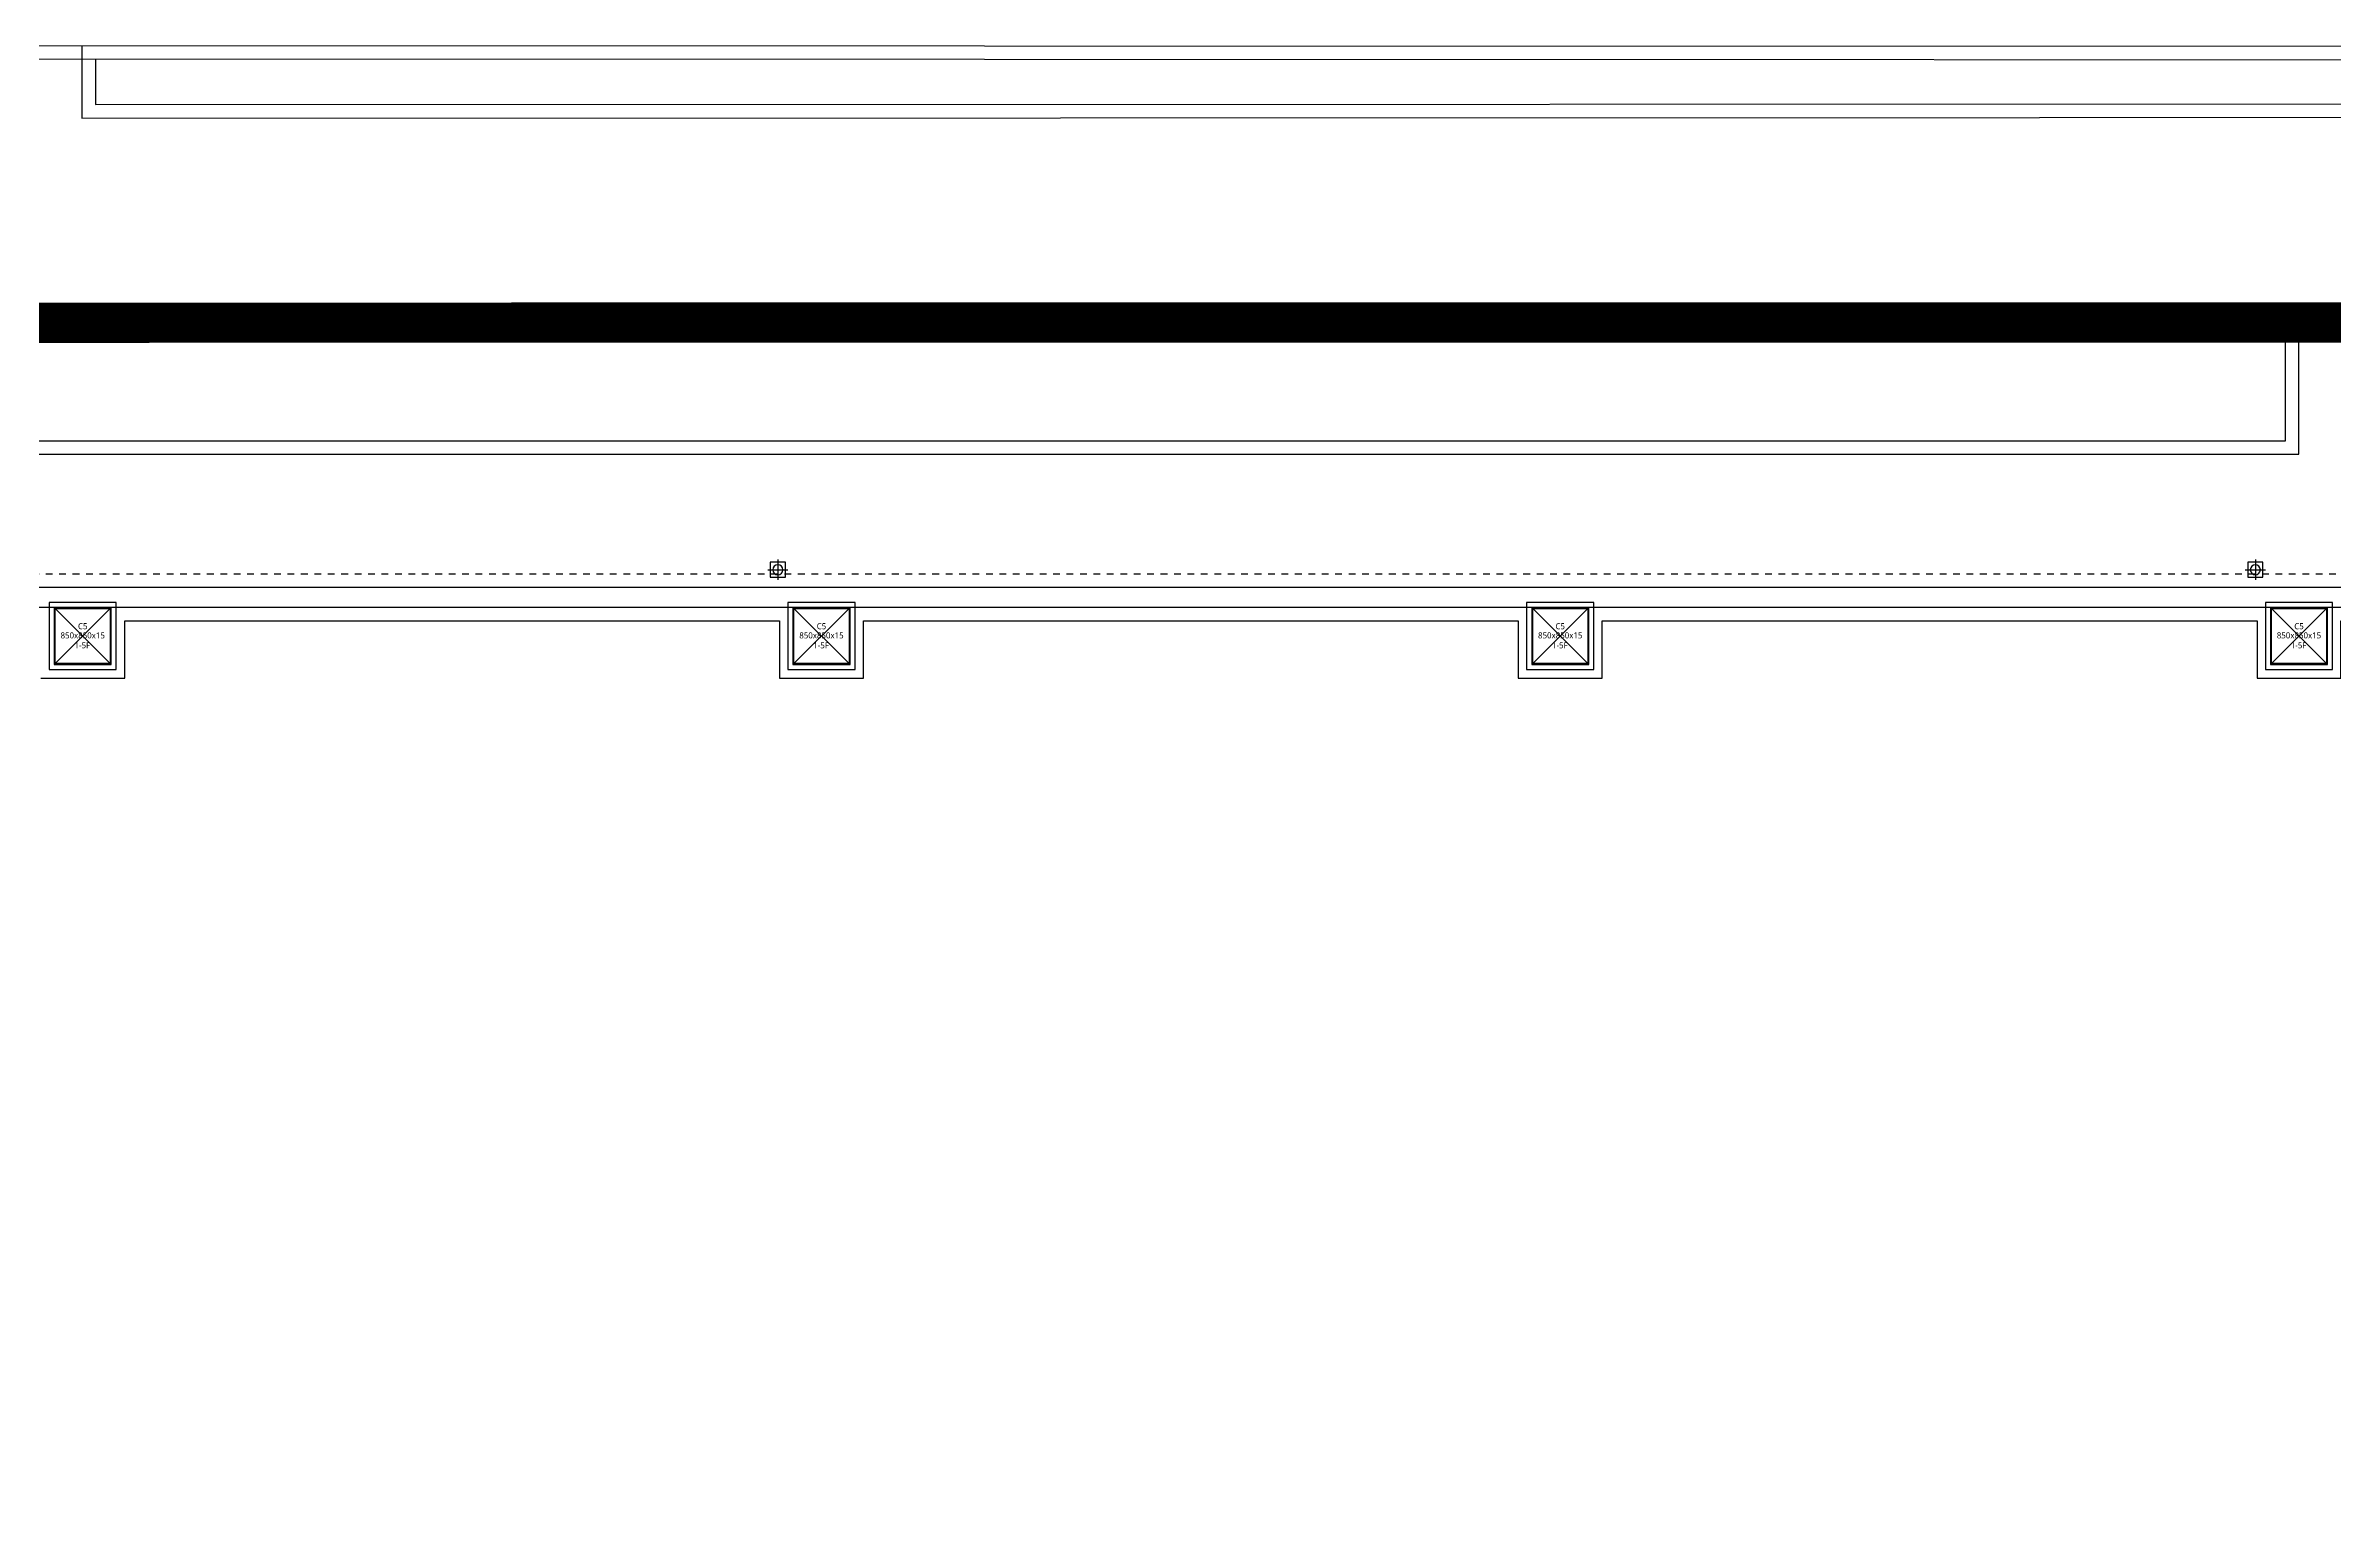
# Model space of a CAD drawing. Header units: millimetres. Extents: x 13515 to 183937, y -33900 to -660.
# Drawn here: x 120506 to 121039, y -19409 to -19067 of the extents above; entities that cross this region are included whole.
import ezdxf
from ezdxf.enums import TextEntityAlignment as Align

# ---------------------------------------------------------------- set-up
doc = ezdxf.new("R2010")
doc.units = ezdxf.units.MM
doc.header["$LTSCALE"] = 100
doc.header["$MEASUREMENT"] = 0
doc.header["$PDSIZE"] = -10
doc.linetypes.add('HIDDEN', pattern=[2, 1, -1])
doc.layers.get('0').update_dxf_attribs({"linetype": 'CONTINUOUS'})
doc.layers.get('Defpoints').update_dxf_attribs({"color": 171, "linetype": 'CONTINUOUS'})
doc.layers.add('#프레임 라인', color=189, linetype='CONTINUOUS', plot=False)
doc.layers.add('ELE9', color=9, linetype='CONTINUOUS')
doc.layers.add('홈통', color=6, linetype='CONTINUOUS')
doc.styles.add('TE', font='malgun_0.ttf')

# ---------------------------------------------------------------- blocks, each defined once
blk = doc.blocks.new('*U265')
at = {"color": 0, "linetype": 'ByBlock'}
for p, q in [((425, 425), (-425, 425)), ((-425, 425), (-425, -425)), ((-410, 410), (410, 410)), ((-410, -410), (-410, 410)), ((410, 410), (410, -410)), ((425, -425), (425, 425)), ((-425, -425), (425, -425)), ((410, -410), (-410, -410))]:
    blk.add_line(p, q, dxfattribs=at)
at = {"layer": 'Defpoints'}
blk.add_point((0, 0), dxfattribs=at)
blk = doc.blocks.new('C5-1-5F')
at = {"layer": '#프레임 라인', "ltscale": 0.1}
blk.add_lwpolyline([(-500, -500), (500, -500), (500, 500), (-500, 500)], close=True, dxfattribs=at)
at = {"layer": 'Defpoints', "ltscale": 10000}
for p, q in [((-425, -425), (425, 425)), ((425, -425), (-425, 425))]:
    blk.add_line(p, q, dxfattribs=at)
at = {"ltscale": 0.1}
blk.add_blockref('*U265', (0, 0), dxfattribs=at)
at = {"layer": 'Defpoints', "style": 'TE'}
for s, p in [('850x850x15', (0, -35)), ('C5', (0, 102)), ('1-5F', (-6, -182))]:
    blk.add_text(s, height=90, dxfattribs=at).set_placement(p, align=Align.CENTER)
blk = doc.blocks.new('A$C64A97E52')
at = {"layer": '홈통', "color": 1}
for p, q in [((450, 200), (-50, 200)), ((200, 450), (200, -50))]:
    blk.add_line(p, q, dxfattribs=at)
at = {"layer": '홈통', "ltscale": 0.1}
blk.add_circle((200, 200), 125, dxfattribs=at)
blk = doc.blocks.new('fghghhjjhk')
at = {"layer": '홈통'}
blk.add_lwpolyline([(36494545, -795979), (36494320, -795979), (36494320, -796204), (36494545, -796204)], close=True, dxfattribs=at)
at = {"xscale": -0.6, "yscale": 0.6, "zscale": 0.6}
blk.add_blockref('A$C64A97E52', (36494553, -796211), dxfattribs=at)
blk = doc.blocks.new('sdmfklfmkgghghj')
for p in [(65900, -288000), (87900, -288000)]:
    blk.add_blockref('fghghhjjhk', p)
blk = doc.blocks.new('FGHJ')
at = {"layer": 'ELE9', "ltscale": 0.1}
for points in [[(37160700, 75697.2), (37132426.5, 75706.3), (37104161.4, 75710.2), (37082118.8, 75691), (37043660.7, 75687.7), (37037931.6, 75700.1)], [(37118987.4, 75708.1), (37118987.4, 74633.3), (37162709.1, 74646.5)], [(37119187.4, 75508.1), (37119187.4, 74833.3), (37162493.7, 74846.4)], [(37162499.1, 67346.3), (37027799.1, 67346.3)], [(37118374.1, 66296.3), (37119624.1, 66296.3), (37119624.1, 67146.3), (37129374.1, 67146.3), (37129374.1, 66296.3), (37130624.1, 66296.3), (37130624.1, 67146.3), (37140374.1, 67146.3), (37140374.1, 66296.3), (37141624.1, 66296.3), (37141624.1, 67146.3), (37151374.1, 67146.3), (37151374.1, 66296.3), (37152624.1, 66296.3), (37152624.1, 67146.3), (37162299.1, 67146.3)]]:
    blk.add_lwpolyline(points, dxfattribs=at)
for points in [[(37163499.1, 71591.3), (37163499.1, 72697.2, 0.414119), (37160700, 75497.2), (37132426.4, 75506.3), (37104161.5, 75510.2), (37082119, 75491), (37043660.5, 75487.7), (37037931.6, 75500.1)], [(37163499.1, 71591.3), (37163499.1, 66421.3), (37162499.1, 66421.3), (37162499.1, 67646.3), (37027799.1, 67646.3), (37027799.1, 66646.3), (37026799.1, 66646.3), (37026799.1, 67612.4, -0.1024722), (37029268.9, 71712.4, -0.0805676)]]:
    blk.add_lwpolyline(points, format="xyb", dxfattribs=at)
at = {"layer": 'ELE9', "ltscale": 10, "const_width": 600}
blk.add_lwpolyline([(37006864.8, -50949.1), (37215384.5, -50949.1), (37215399.1, 71596.3), (37112506, 71586.4)], dxfattribs=at)
at = {"layer": 'ELE9', "ltscale": 0.1}
for points in [[(37151999.1, 71628.1), (37041999.1, 71628.1), (37041999.1, 69628.1), (37151999.1, 69628.1)], [(37151799.1, 71428.1), (37042199.1, 71428.1), (37042199.1, 69828.1), (37151799.1, 69828.1)]]:
    blk.add_lwpolyline(points, close=True, dxfattribs=at)
at = {"layer": 'ELE9', "linetype": 'HIDDEN'}
blk.add_lwpolyline([(37004040.2, -38428.7), (36980599.1, 15369.2), (36980599.1, 54346.3), (37030249.1, 54346.3), (37030249.1, 67846.3), (37207749.1, 67846.3), (37207749.1, 62946.3), (37211349.1, 62946.3), (37211349.1, 47346.3), (37207749.1, 47346.3), (37207749.1, -20253.7), (37211349.1, -20253.7), (37211349.1, -33603.7), (37207749.1, -33603.7), (37207749.1, -38428.7)], close=True, dxfattribs=at)
at = {"layer": 'ELE9', "ltscale": 0.1}
for name, p in [('sdmfklfmkgghghj', (569016.4, 1152000)), ('C5-1-5F', (37118999.1, 66921.3)), ('C5-1-5F', (37129999.1, 66921.3)), ('C5-1-5F', (37140999.1, 66921.3)), ('C5-1-5F', (37151999.1, 66921.3))]:
    blk.add_blockref(name, p, dxfattribs=at)

msp = doc.modelspace()

# ---------------------------------------------------------------- block references
at = {"xscale": 0.01565102769230769, "yscale": 0.01565102769230769, "zscale": 0.01565102769230769}
msp.add_blockref('FGHJ', (-460436.19, -20252.24), dxfattribs=at)

doc.saveas('drawing.dxf')
